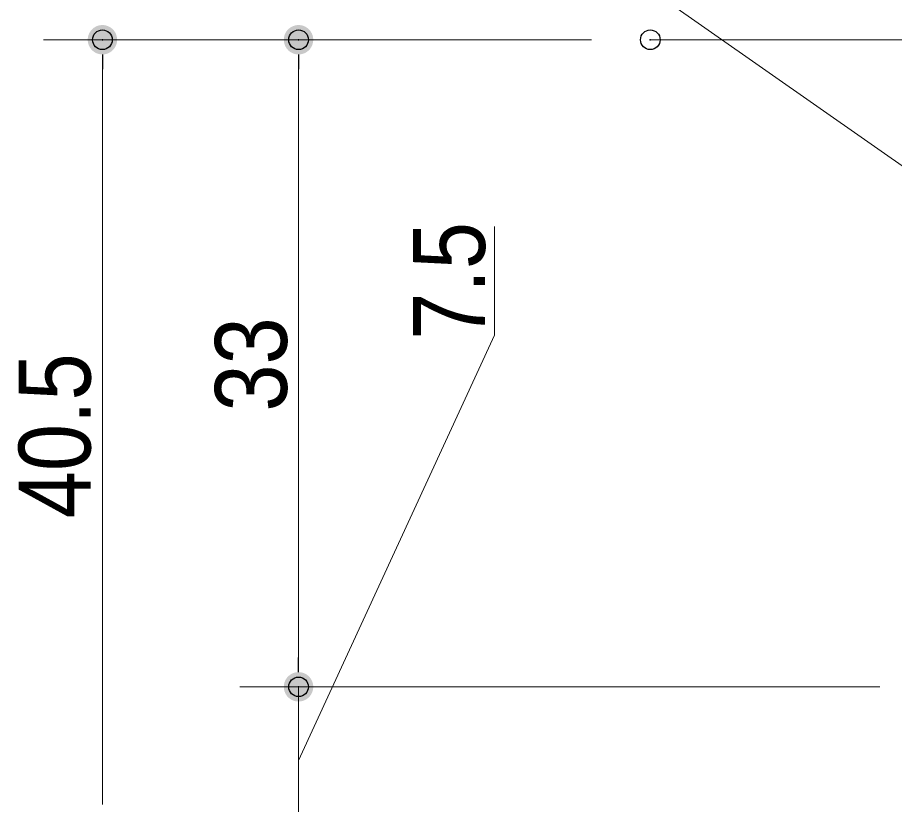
# Model space of a CAD drawing. Units: millimetres, scale not verified, with parts at other scales. Extents: x -6062 to 6062, y -3045 to 3045.
# Drawn here: x 299 to 746.2, y 610 to 1011.3 of the extents above; entities that cross this region are included whole.
import ezdxf
from ezdxf.enums import TextEntityAlignment as Align

# ---------------------------------------------------------------- set-up
doc = ezdxf.new("R2010")
doc.units = ezdxf.units.MM
doc.header["$LTSCALE"] = 20
doc.header["$PDMODE"] = 32
doc.header["$PDSIZE"] = 10
doc.linetypes.add('USER1', pattern=[10.5, 8, -0.5, 0.5, -0.5, 0.5, -0.5])
for name, color, linetype, lineweight in [('0-0_2寸法-3', 7, 'Continuous', 15), ('0-1_2寸法-1', 7, 'Continuous', 15), ('0-2_0', 7, 'Continuous', 25), ('0-4_2寸法-2', 7, 'Continuous', 15), ('0-6_3一般', 7, 'Continuous', 15)]:
    doc.layers.add(name, color=color, linetype=linetype, lineweight=lineweight)
doc.layers.add('0-3_Defpoints', color=7, linetype='Continuous')
doc.styles.add('ＭＳ Ｐゴシック', font='')
doc.styles.get('ＭＳ Ｐゴシック').set_extended_font_data('MS PGothic')

# ---------------------------------------------------------------- blocks, each defined once
blk = doc.blocks.new('_Dot')
at = {"layer": '0-2_0'}
blk.add_line((-10, 0), (-20, 0), dxfattribs=at)
for points in [[(0, 0), (-8.09, 5.88), (-7.29, 6.85)], [(0, 0), (-7.29, 6.85), (-6.37, 7.71)], [(0, 0), (-6.37, 7.71), (-5.36, 8.44)], [(0, 0), (-5.36, 8.44), (-4.26, 9.05)], [(0, 0), (-4.26, 9.05), (-3.09, 9.51)], [(0, 0), (-3.09, 9.51), (-1.87, 9.82)], [(0, 0), (-1.87, 9.82), (-0.63, 9.98)], [(0, 0), (-0.63, 9.98), (0.63, 9.98)], [(0, 0), (0.63, 9.98), (1.87, 9.82)], [(0, 0), (1.87, 9.82), (3.09, 9.51)], [(0, 0), (3.09, 9.51), (4.26, 9.05)], [(0, 0), (4.26, 9.05), (5.36, 8.44)], [(0, 0), (5.36, 8.44), (6.37, 7.71)], [(0, 0), (6.37, 7.71), (7.29, 6.85)], [(0, 0), (7.29, 6.85), (8.09, 5.88)], [(0, 0), (-10, 0), (-9.92, 1.25)], [(0, 0), (-9.92, -1.25), (-10, 0)], [(0, 0), (-9.92, 1.25), (-9.69, 2.49)], [(0, 0), (-9.69, -2.49), (-9.92, -1.25)], [(0, 0), (-9.69, 2.49), (-9.3, 3.68)], [(0, 0), (-9.3, -3.68), (-9.69, -2.49)], [(0, 0), (-9.3, 3.68), (-8.76, 4.82)], [(0, 0), (-8.76, -4.82), (-9.3, -3.68)], [(0, 0), (-8.76, 4.82), (-8.09, 5.88)], [(0, 0), (-8.09, -5.88), (-8.76, -4.82)], [(0, 0), (-7.29, -6.85), (-8.09, -5.88)], [(0, 0), (-6.37, -7.71), (-7.29, -6.85)], [(0, 0), (-5.36, -8.44), (-6.37, -7.71)], [(0, 0), (-4.26, -9.05), (-5.36, -8.44)], [(0, 0), (-3.09, -9.51), (-4.26, -9.05)], [(0, 0), (-1.87, -9.82), (-3.09, -9.51)], [(0, 0), (-0.63, -9.98), (-1.87, -9.82)], [(0, 0), (0.63, -9.98), (-0.63, -9.98)], [(0, 0), (8.09, 5.88), (8.76, 4.82)], [(0, 0), (8.76, 4.82), (9.3, 3.68)], [(0, 0), (9.3, 3.68), (9.69, 2.49)], [(0, 0), (9.69, 2.49), (9.92, 1.25)], [(0, 0), (9.92, 1.25), (10, 0)], [(0, 0), (1.87, -9.82), (0.63, -9.98)], [(0, 0), (3.09, -9.51), (1.87, -9.82)], [(0, 0), (4.26, -9.05), (3.09, -9.51)], [(0, 0), (5.36, -8.44), (4.26, -9.05)], [(0, 0), (6.37, -7.71), (5.36, -8.44)], [(0, 0), (7.29, -6.85), (6.37, -7.71)], [(0, 0), (8.09, -5.88), (7.29, -6.85)], [(0, 0), (8.76, -4.82), (8.09, -5.88)], [(0, 0), (9.3, -3.68), (8.76, -4.82)], [(0, 0), (9.69, -2.49), (9.3, -3.68)], [(0, 0), (9.92, -1.25), (9.69, -2.49)], [(0, 0), (10, 0), (9.92, -1.25)]]:
    blk.add_solid(points, dxfattribs=at)
blk = doc.blocks.new('グループ-11')
at = {"layer": '0-6_3一般', "linetype": 'USER1'}
blk.add_line((49596.2, 20000), (48183.7, 20000), dxfattribs=at)
at = {"layer": '0-6_3一般'}
blk.add_line((48183.7, 20000), (69523.7, 20000), dxfattribs=at)
blk = doc.blocks.new('グループ-13')
at = {"layer": '0-6_3一般'}
blk.add_blockref('グループ-11', (0, 0), dxfattribs=at)

msp = doc.modelspace()

# ---------------------------------------------------------------- linework, layer by layer
at = {"layer": '0-0_2寸法-3'}
msp.add_lwpolyline([(758.68, 929.74), (600.86, 1040.25), (412.57, 1040.25)], dxfattribs=at)
at = {"layer": '0-1_2寸法-1'}
for p, q in [((412.31, 1000), (312.31, 1000)), ((591.68, 1000), (412.31, 1000)), ((342.31, 610.01), (342.31, 984.99)), ((442.31, 984.99), (442.31, 685.01)), ((738.68, 670), (412.31, 670))]:
    msp.add_line(p, q, dxfattribs=at)
at = {"layer": '0-3_Defpoints'}
for p in [(342.31, 1000), (442.31, 1000), (621.68, 1000), (442.31, 670), (442.31, 670)]:
    msp.add_point(p, dxfattribs=at)
at = {"layer": '0-4_2寸法-2'}
for p, q in [((442.31, 685.01), (442.31, 700.01)), ((728.68, 670), (412.31, 670)), ((442.31, 595), (442.31, 670))]:
    msp.add_line(p, q, dxfattribs=at)
msp.add_lwpolyline([(542.31, 904.72), (542.31, 849.29), (442.31, 632.5)], dxfattribs=at)

# ---------------------------------------------------------------- block references
at = {"layer": '0-1_2寸法-1', "xscale": 0.7503418, "yscale": 0.7503418}
for p, rotation in [((342.31, 1000), 90), ((442.31, 1000), 90), ((442.31, 670), 270)]:
    msp.add_blockref('_Dot', p, dxfattribs=dict(at, rotation=rotation))
at = {"layer": '0-4_2寸法-2', "xscale": 0.7503418, "yscale": 0.7503418, "rotation": 270}
msp.add_blockref('_Dot', (442.31, 670), dxfattribs=at)
at = {"layer": '0-6_3一般', "xscale": 0.05, "yscale": 0.05}
msp.add_blockref('グループ-13', (-1787.5, 0), dxfattribs=at)

# ---------------------------------------------------------------- texts
at = {"layer": '0-1_2寸法-1', "style": 'ＭＳ Ｐゴシック', "width": 0.9}
for s, height, p in [('33', 36.66, (447.37, 810.41)), ('40.5', 36.69, (347.27, 756.01))]:
    msp.add_text(s, height=height, rotation=90, dxfattribs=at).set_placement(p, align=Align.BOTTOM_LEFT)
at = {"layer": '0-4_2寸法-2', "style": 'ＭＳ Ｐゴシック', "width": 0.9}
msp.add_text('7.5', height=36.66, rotation=90, dxfattribs=at).set_placement((548.37, 847.03), align=Align.BOTTOM_LEFT)

doc.saveas('drawing.dxf')
